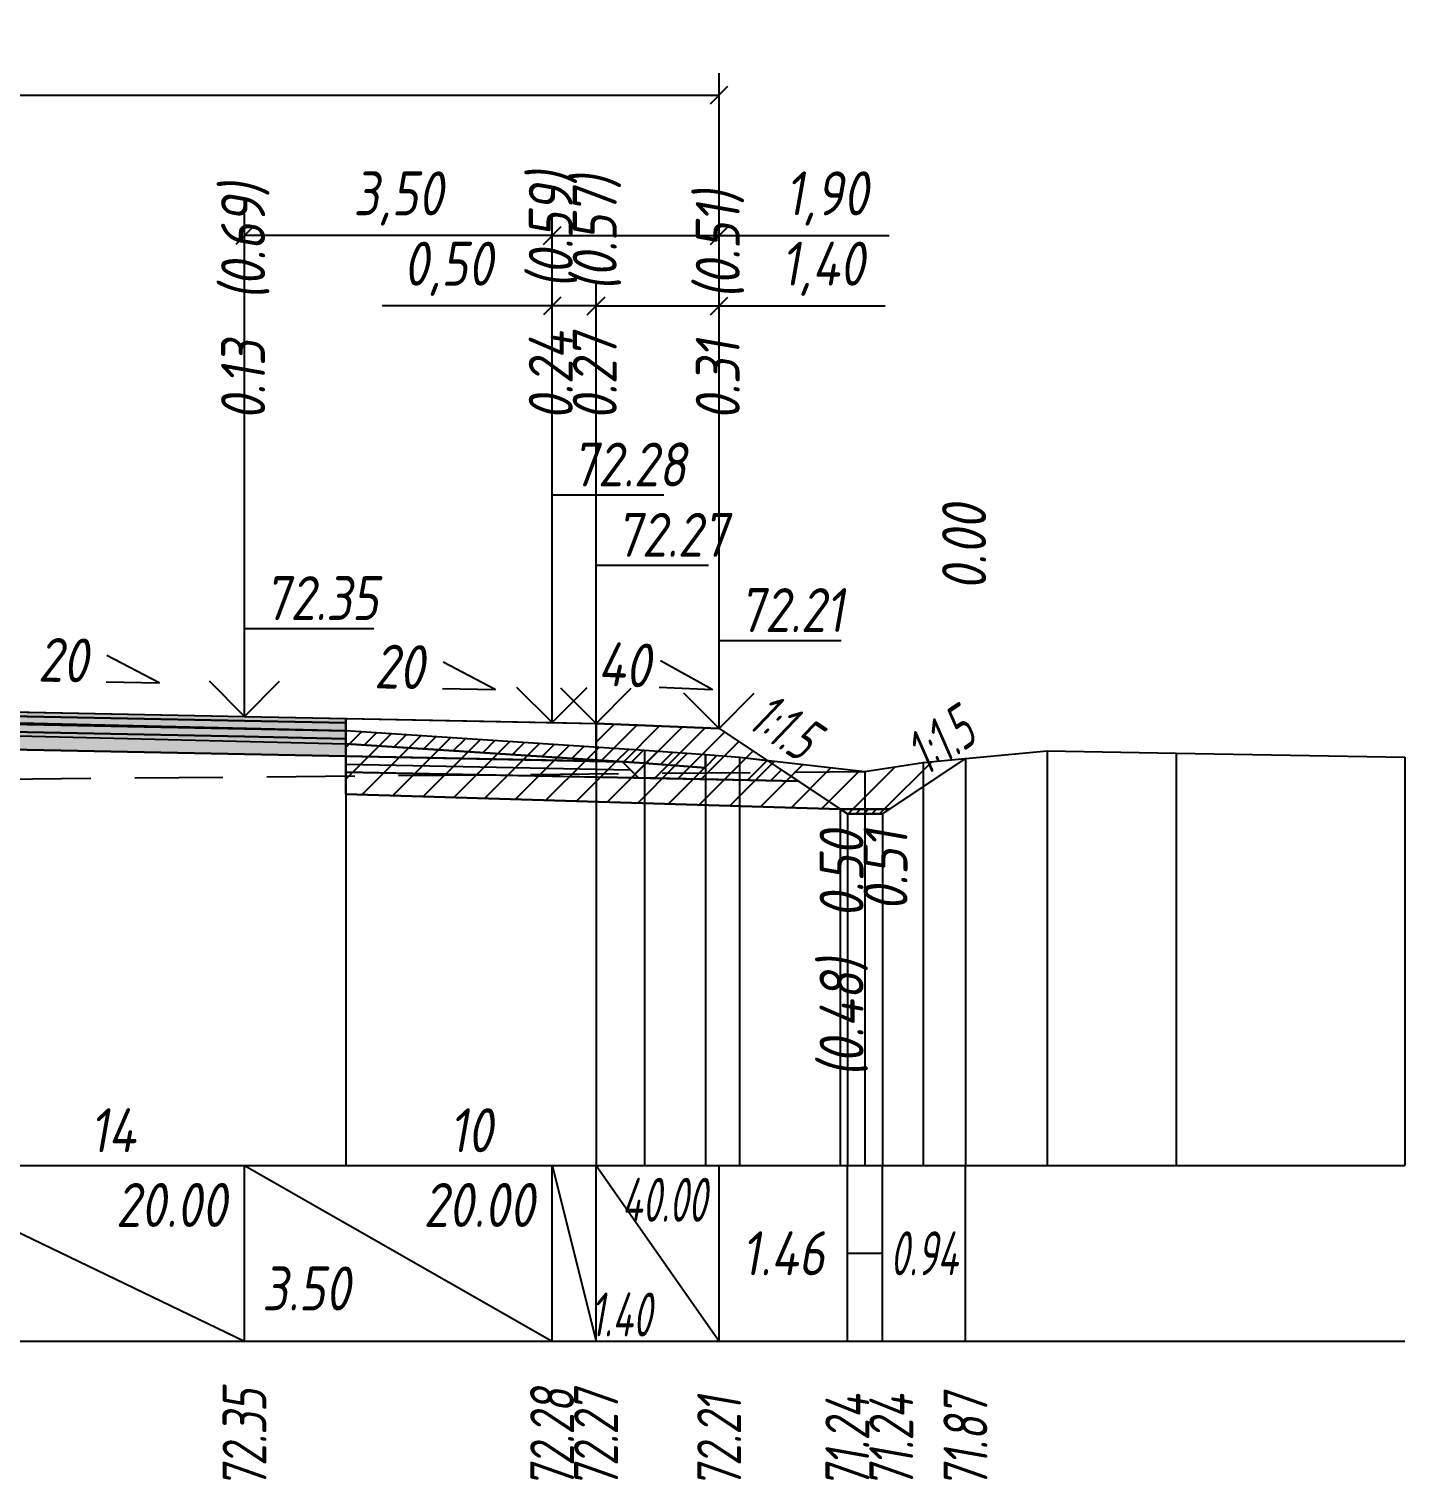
# Model space of a CAD drawing. Extents: x -717 to 1451, y -133302 to 233.
# Drawn here: x 166.4 to 244.6, y -9494.9 to -9412.4 of the extents above; entities that cross this region are included whole.
import ezdxf
from ezdxf.enums import TextEntityAlignment as Align

# ---------------------------------------------------------------- set-up
doc = ezdxf.new("R2010")
doc.units = 0
doc.linetypes.add('штриховая', pattern=[0.75, 0.5, -0.25])
for name, color, linetype in [('Интерполированный поперечник', 2, 'Continuous'), ('Код_514', 1, 'Continuous'), ('Контур_0', 7, 'Continuous'), ('Контур_2521', 7, 'Continuous'), ('Контур_2564', 7, 'Continuous'), ('Контур_2660', 7, 'Continuous'), ('Контур_2665', 7, 'Continuous'), ('Контур_400', 7, 'Continuous'), ('Контур_508', 7, 'Continuous'), ('Контур_512', 7, 'Continuous'), ('Контур_513', 7, 'Continuous'), ('Контур_818', 7, 'Continuous'), ('Красный поперечник', 1, 'Continuous'), ('Объём_2501', 7, 'Continuous'), ('Объём_2564', 7, 'Continuous'), ('Объём_2650', 7, 'Continuous'), ('Объём_2660', 7, 'Continuous'), ('Объём_2661', 7, 'Continuous'), ('Объём_2662', 7, 'Continuous'), ('Объём_2663', 7, 'Continuous'), ('Объём_2664', 7, 'Continuous'), ('Объём_2665', 7, 'Continuous'), ('Объём_2666', 7, 'Continuous'), ('Объём_2667', 7, 'Continuous'), ('Объём_2668', 7, 'Continuous'), ('Объём_2669', 7, 'Continuous'), ('Объём_2675', 7, 'Continuous'), ('Объём_2753', 7, 'Continuous'), ('Откосы', 7, 'Continuous'), ('Отметки покрытия', 7, 'Continuous'), ('Рабочие отметки', 7, 'Continuous'), ('Рабочие отметки доп.', 7, 'Continuous'), ('Слои выравнивания', 7, 'Continuous'), ('Таблица', 7, 'Continuous'), ('Уклоны проезжей части', 7, 'Continuous'), ('Черный поперечник', 3, 'Continuous')]:
    doc.layers.add(name, color=color, linetype=linetype)
for name, color, linetype, true_color in [('Контур_2540', 2, 'Continuous', 0xffff00), ('Контур_2560', 2, 'Continuous', 0xffff00), ('Контур_2561', 7, 'Continuous', 0xff8040), ('Контур_2562', 3, 'Continuous', 0x00ff00), ('Контур_2563', 7, 'Continuous', 0xff8000), ('Контур_2570', 7, 'Continuous', 0x80ff00), ('Контур_2725', 7, 'Continuous', 0x323232), ('Контур_2736', 4, 'Continuous', 0x00ffff), ('Контур_2737', 4, 'Continuous', 0x00ffff), ('Контур_2738', 4, 'Continuous', 0x00ffff), ('Контур_2739', 4, 'Continuous', 0x00ffff), ('Контур_2741', 4, 'Continuous', 0x00ffff), ('Контур_2742', 4, 'Continuous', 0x00ffff), ('Контур_2743', 4, 'Continuous', 0x00ffff), ('Контур_2744', 7, 'Continuous', 0xa4ffff), ('Контур_2745', 7, 'Continuous', 0xa4ffff), ('Контур_2747', 4, 'Continuous', 0x00ffff), ('Контур_2748', 4, 'Continuous', 0x00ffff), ('Контур_2749', 4, 'Continuous', 0x00ffff), ('Контур_2750', 4, 'Continuous', 0x00ffff), ('Контур_2751', 4, 'Continuous', 0x00ffff), ('Контур_2752', 4, 'Continuous', 0x00ffff), ('Контур_2760', 7, 'Continuous', 0x323232), ('Контур_2761', 7, 'Continuous', 0x323232), ('Контур_2762', 7, 'Continuous', 0x323232), ('Контур_2763', 7, 'Continuous', 0x323232), ('Контур_402', 7, 'Continuous', 0xff6464), ('Контур_703', 4, 'Continuous', 0x00ffff), ('Контур_705', 4, 'Continuous', 0x00ffff), ('Контур_707', 4, 'Continuous', 0x00ffff), ('Контур_720', 131, 'Continuous', 0xaaffff), ('Объём_2500', 7, 'Continuous', 0xc0c0c0), ('Объём_2520', 7, 'Continuous', 0x80ffff), ('Объём_2540', 2, 'Continuous', 0xffff00), ('Объём_2560', 2, 'Continuous', 0xffff00), ('Объём_2561', 7, 'Continuous', 0xff8040), ('Объём_2562', 3, 'Continuous', 0x00ff00), ('Объём_2563', 7, 'Continuous', 0xff8000), ('Объём_2570', 7, 'Continuous', 0x80ff00), ('Объём_2600', 7, 'Continuous', 0x808000), ('Объём_2620', 2, 'Continuous', 0xffff00), ('Объём_2746', 2, 'Continuous', 0xffff00)]:
    doc.layers.add(name, color=color, linetype=linetype, true_color=true_color)
doc.styles.get("Standard").update_dxf_attribs({"font": 'txt', "height": 2.5})
doc.styles.add('М', font='romand.shx', dxfattribs={"width": 0.8, "oblique": 10, "height": 2.5})
doc.dimstyles.new('ISO-25', dxfattribs={"dimtxt": 2.5, "dimasz": 2.5, "dimexe": 1.25, "dimexo": 0.625, "dimtad": 1, "dimtxsty": 'Standard', "dimcen": 2.5, "dimadec": 0, "dimazin": 0, "dimtfac": 1, "dimtmove": 0, "dimatfit": 3, "dimfxl": 1, "dimarcsym": 0})

# ---------------------------------------------------------------- blocks, each defined once
blk = doc.blocks.new('_Oblique')
at = {"color": 0, "linetype": 'ByBlock', "lineweight": -2}
blk.add_line((-0.5, -0.5), (0.5, 0.5), dxfattribs=at)
blk = doc.blocks.new('*D209')
at = {"color": 0, "lineweight": -2, "transparency": 16777216}
for p, q in [((198.608, -9451.296), (198.608, -9426.856)), ((205.608, -9451.576), (205.608, -9426.856)), ((198.608, -9428.106), (205.608, -9428.106)), ((205.608, -9428.106), (215.053, -9428.106))]:
    blk.add_line(p, q, dxfattribs=at)
at = {"layer": 'Defpoints', "color": 0, "transparency": 16777216}
for p in [(205.608, -9428.106), (198.608, -9451.921), (205.608, -9452.201)]:
    blk.add_point(p, dxfattribs=at)
at = {"color": 0, "lineweight": -2, "transparency": 16777216, "rotation": 180}
blk.add_blockref('_Oblique', (198.608, -9428.106), dxfattribs=at)
at = {"color": 0, "lineweight": -2, "transparency": 16777216}
blk.add_blockref('_Oblique', (205.608, -9428.106), dxfattribs=at)
at = {"color": 0, "transparency": 16777216, "insert": (211.512, -9425.993), "char_height": 2.5, "width": 8.75, "attachment_point": 5, "style": 'М'}
blk.add_mtext('1,40', dxfattribs=at)
blk = doc.blocks.new('*D211')
at = {"color": 0, "lineweight": -2, "transparency": 16777216}
for p, q in [((196.108, -9451.246), (196.108, -9426.856)), ((198.608, -9451.296), (198.608, -9426.856)), ((196.108, -9428.106), (186.444, -9428.106)), ((198.608, -9428.106), (196.108, -9428.106))]:
    blk.add_line(p, q, dxfattribs=at)
at = {"layer": 'Defpoints', "color": 0, "transparency": 16777216}
for p in [(198.608, -9428.106), (196.108, -9451.871), (198.608, -9451.921)]:
    blk.add_point(p, dxfattribs=at)
at = {"color": 0, "lineweight": -2, "transparency": 16777216, "rotation": 180}
blk.add_blockref('_Oblique', (196.108, -9428.106), dxfattribs=at)
at = {"color": 0, "lineweight": -2, "transparency": 16777216}
blk.add_blockref('_Oblique', (198.608, -9428.106), dxfattribs=at)
at = {"color": 0, "transparency": 16777216, "insert": (190.205, -9425.993), "char_height": 2.5, "width": 9.16667, "attachment_point": 5, "style": 'М'}
blk.add_mtext('0,50', dxfattribs=at)
blk = doc.blocks.new('*D213')
at = {"color": 0, "lineweight": -2, "transparency": 16777216}
for p, q in [((178.608, -9450.896), (178.608, -9422.856)), ((196.108, -9451.246), (196.108, -9422.856)), ((196.108, -9424.106), (178.608, -9424.106))]:
    blk.add_line(p, q, dxfattribs=at)
at = {"layer": 'Defpoints', "color": 0, "transparency": 16777216}
for p in [(178.608, -9424.106), (178.608, -9451.521), (196.108, -9451.871)]:
    blk.add_point(p, dxfattribs=at)
at = {"color": 0, "lineweight": -2, "transparency": 16777216, "rotation": 180}
blk.add_blockref('_Oblique', (178.608, -9424.106), dxfattribs=at)
at = {"color": 0, "lineweight": -2, "transparency": 16777216}
blk.add_blockref('_Oblique', (196.108, -9424.106), dxfattribs=at)
at = {"color": 0, "transparency": 16777216, "insert": (187.358, -9421.993), "char_height": 2.5, "width": 9.58333, "attachment_point": 5, "style": 'М'}
blk.add_mtext('3,50', dxfattribs=at)
blk = doc.blocks.new('*D214')
at = {"color": 0, "lineweight": -2, "transparency": 16777216}
for p, q in [((196.108, -9451.246), (196.108, -9422.856)), ((205.608, -9451.576), (205.608, -9422.856)), ((196.108, -9424.106), (205.608, -9424.106)), ((205.608, -9424.106), (215.276, -9424.106))]:
    blk.add_line(p, q, dxfattribs=at)
at = {"layer": 'Defpoints', "color": 0, "transparency": 16777216}
for p in [(196.108, -9424.106), (196.108, -9451.871), (205.608, -9452.201)]:
    blk.add_point(p, dxfattribs=at)
at = {"color": 0, "lineweight": -2, "transparency": 16777216, "rotation": 180}
blk.add_blockref('_Oblique', (196.108, -9424.106), dxfattribs=at)
at = {"color": 0, "lineweight": -2, "transparency": 16777216}
blk.add_blockref('_Oblique', (205.608, -9424.106), dxfattribs=at)
at = {"color": 0, "transparency": 16777216, "insert": (211.736, -9421.993), "char_height": 2.5, "width": 8.75, "attachment_point": 5, "style": 'М'}
blk.add_mtext('1,90', dxfattribs=at)
blk = doc.blocks.new('*D216')
at = {"color": 0, "lineweight": -2, "transparency": 16777216}
for p, q in [((110.108, -9451.576), (110.108, -9414.856)), ((205.608, -9451.576), (205.608, -9414.856)), ((110.108, -9416.106), (205.608, -9416.106))]:
    blk.add_line(p, q, dxfattribs=at)
at = {"layer": 'Defpoints', "color": 0, "transparency": 16777216}
for p in [(205.608, -9416.106), (110.108, -9452.201), (205.608, -9452.201)]:
    blk.add_point(p, dxfattribs=at)
at = {"color": 0, "lineweight": -2, "transparency": 16777216, "rotation": 180}
blk.add_blockref('_Oblique', (110.108, -9416.106), dxfattribs=at)
at = {"color": 0, "lineweight": -2, "transparency": 16777216}
blk.add_blockref('_Oblique', (205.608, -9416.106), dxfattribs=at)
at = {"color": 0, "transparency": 16777216, "insert": (157.858, -9413.993), "char_height": 2.5, "width": 10.41667, "attachment_point": 5, "style": 'М'}
blk.add_mtext('19,10', dxfattribs=at)

msp = doc.modelspace()

# ---------------------------------------------------------------- hatches: boundary and pattern name
at = {"layer": 'Объём_2563'}
h = msp.add_hatch(dxfattribs=at)
h.set_pattern_fill('ANSI31', color=256, scale=0.3)
h.paths.add_polyline_path([(201.026, -9454.957), (200.108, -9454.038), (198.608, -9454.008), (198.608, -9451.858), (205.608, -9452.138), (210.108, -9455.138)])
at = {"layer": 'Объём_2570'}
h = msp.add_hatch(dxfattribs=at)
h.set_pattern_fill('ANSI31', color=256, scale=0.2)
h.paths.add_polyline_path([(204.824, -9454.383), (201.356, -9454.122), (184.381, -9453.011), (184.381, -9452.261), (201.356, -9453.372), (204.824, -9453.633)])
at = {"layer": 'Объём_2600'}
h = msp.add_hatch(dxfattribs=at)
h.set_pattern_fill('ANSI31', color=6, scale=0.4)
h.paths.add_polyline_path([(201.356, -9454.122), (204.824, -9454.383), (204.824, -9453.633), (206.771, -9453.781), (213.9, -9454.591), (217.213, -9454.081), (219.62, -9453.853), (215.301, -9456.733), (212.499, -9456.733), (184.381, -9455.889), (184.381, -9453.011)])
at = {"layer": 'Объём_2620'}
h = msp.add_hatch(dxfattribs=at)
h.set_pattern_fill('ANSI31', color=2, scale=0.1)
h.paths.add_polyline_path([(212.499, -9456.733), (215.301, -9456.733), (214.9, -9457), (212.9, -9457)])
at = {"layer": 'Слои выравнивания'}
for color, points in [(2, [(157.858, -9451.043), (159.257, -9451.071), (163.376, -9451.154), (178.608, -9451.458), (184.381, -9451.574), (184.381, -9451.824), (178.608, -9451.708), (163.376, -9451.404), (159.257, -9451.321), (157.858, -9451.293)]), (3, [(157.858, -9451.293), (159.257, -9451.321), (163.376, -9451.404), (178.608, -9451.708), (184.381, -9451.824), (184.381, -9452.274), (178.608, -9452.158), (163.376, -9451.854), (159.257, -9451.771), (157.858, -9451.743)]), (4, [(157.858, -9451.743), (159.257, -9451.771), (163.376, -9451.854), (178.608, -9452.158), (184.381, -9452.274), (184.381, -9452.724), (178.608, -9452.608), (163.376, -9452.304), (159.257, -9452.221), (157.858, -9452.193)]), (5, [(157.858, -9452.193), (159.257, -9452.221), (163.376, -9452.304), (178.608, -9452.608), (184.381, -9452.724), (184.381, -9453.724), (178.608, -9453.608), (163.376, -9453.304), (159.257, -9453.221), (157.858, -9453.193)])]:
    msp.add_hatch(color=color, dxfattribs=at).paths.add_polyline_path(points)

# ---------------------------------------------------------------- linework, layer by layer
at = {"layer": 'Интерполированный поперечник', "linetype": 'штриховая', "ltscale": 10, "flags": 128}
msp.add_lwpolyline([(89.879, -9455.676), (213.9, -9454.591)], dxfattribs=at)
at = {"layer": 'Код_514'}
for p, q in [((157.858, -9477), (178.608, -9487)), ((178.608, -9487), (178.608, -9477)), ((178.608, -9477), (196.108, -9487)), ((196.108, -9487), (196.108, -9477)), ((196.108, -9477), (198.608, -9487)), ((198.608, -9487), (198.608, -9477)), ((198.608, -9477), (205.608, -9487)), ((205.608, -9487), (205.608, -9477)), ((212.9, -9487), (212.9, -9477)), ((214.9, -9487), (214.9, -9477)), ((219.62, -9487), (219.62, -9477)), ((212.9, -9482), (214.9, -9482))]:
    msp.add_line(p, q, dxfattribs=at)
at = {"layer": 'Контур_0', "flags": 128}
for points in [[(184.381, -9451.574), (198.608, -9451.858), (198.608, -9454.008), (184.381, -9453.724), (184.381, -9451.574), (184.381, -9451.574)], [(205.608, -9452.138), (209.346, -9454.631), (209.346, -9454.631), (209.346, -9454.631), (209.346, -9454.631), (209.346, -9454.631), (209.346, -9454.631), (209.346, -9454.631), (209.346, -9454.631), (209.346, -9454.631), (209.346, -9454.631), (209.346, -9454.631), (209.346, -9454.631), (209.346, -9454.631), (209.346, -9454.631), (212.9, -9457)], [(205.608, -9452.138), (209.346, -9454.631), (209.346, -9454.631), (209.346, -9454.631), (209.346, -9454.631), (209.346, -9454.631), (209.346, -9454.631), (209.346, -9454.631), (209.346, -9454.631), (209.346, -9454.631), (209.346, -9454.631), (209.346, -9454.631), (209.346, -9454.631), (209.346, -9454.631), (209.346, -9454.631), (212.9, -9457), (214.9, -9457), (219.62, -9453.853), (219.62, -9453.853), (219.62, -9453.853), (219.62, -9453.853), (219.62, -9453.853), (219.62, -9453.853), (219.62, -9453.853), (219.62, -9453.853), (219.62, -9453.853), (219.62, -9453.853), (219.62, -9453.853), (219.62, -9453.853), (219.62, -9453.853)], [(198.608, -9454.908), (184.381, -9454.624), (184.381, -9453.724), (200.108, -9454.038), (201.026, -9454.957), (198.608, -9454.908), (198.608, -9454.908)], [(198.608, -9454.008), (200.108, -9454.038), (201.026, -9454.957), (210.108, -9455.138)]]:
    msp.add_lwpolyline(points, dxfattribs=at)
at = {"layer": 'Контур_2521', "color": 250, "flags": 128}
msp.add_lwpolyline([(184.381, -9454.174), (200.567, -9454.498)], dxfattribs=at)
at = {"layer": 'Контур_2540', "flags": 128}
msp.add_lwpolyline([(196.108, -9454.858), (210.108, -9455.138), (212.499, -9456.733), (184.381, -9455.889), (184.381, -9454.624), (196.108, -9454.858), (196.108, -9454.858)], dxfattribs=at)
at = {"layer": 'Контур_2560', "flags": 128}
msp.add_lwpolyline([(198.608, -9451.858), (205.608, -9452.138), (205.608, -9452.138), (205.608, -9452.138)], dxfattribs=at)
at = {"layer": 'Контур_2561', "flags": 128}
msp.add_lwpolyline([(198.608, -9451.858), (198.608, -9451.858), (205.608, -9452.138), (205.608, -9452.138), (198.608, -9451.858)], dxfattribs=at)
at = {"layer": 'Контур_2562', "flags": 128}
msp.add_lwpolyline([(205.608, -9452.138), (205.608, -9452.138), (205.608, -9452.138), (205.608, -9452.138), (205.608, -9452.138)], dxfattribs=at)
at = {"layer": 'Контур_2563', "flags": 128}
msp.add_lwpolyline([(201.026, -9454.957), (200.108, -9454.038), (198.608, -9454.008), (198.608, -9451.858), (205.608, -9452.138), (210.108, -9455.138), (201.026, -9454.957), (201.026, -9454.957)], dxfattribs=at)
at = {"layer": 'Контур_2564', "flags": 128}
msp.add_lwpolyline([(198.608, -9451.858), (205.608, -9452.138)], dxfattribs=at)
at = {"layer": 'Контур_2570', "flags": 128}
msp.add_lwpolyline([(80, -9456.581), (80.306, -9456.576), (84.175, -9456.484), (89.879, -9456.426), (89.879, -9456.426), (104.912, -9454.488), (109.093, -9453.649), (113.955, -9453.818), (134.211, -9452.93), (155.121, -9452.515), (157.858, -9452.465), (159.257, -9452.44), (163.376, -9452.514), (184.381, -9453.011), (201.356, -9454.122), (204.824, -9454.383), (204.824, -9453.633), (206.771, -9453.781), (213.9, -9454.591), (217.213, -9454.081), (224.265, -9453.413), (231.599, -9453.553), (244.62, -9453.768)], dxfattribs=at)
at = {"layer": 'Контур_2660', "flags": 128}
msp.add_lwpolyline([(184.381, -9455.889), (212.499, -9456.733)], dxfattribs=at)
at = {"layer": 'Контур_2665', "flags": 128}
msp.add_lwpolyline([(205.608, -9452.138), (205.608, -9452.138)], dxfattribs=at)
at = {"layer": 'Контур_2725', "flags": 128}
msp.add_lwpolyline([(134.211, -9453.666), (137.108, -9453.608), (155.121, -9453.248), (157.858, -9453.193), (159.257, -9453.221), (163.376, -9453.304), (178.608, -9453.608), (184.381, -9453.724)], dxfattribs=at)
at = {"layer": 'Контур_2736', "flags": 128}
for points in [[(205.608, -9452.138), (209.346, -9454.631)], [(209.346, -9454.631), (212.9, -9457)]]:
    msp.add_lwpolyline(points, dxfattribs=at)
at = {"layer": 'Контур_2737', "flags": 128}
msp.add_lwpolyline([(209.346, -9454.631), (209.346, -9454.631)], dxfattribs=at)
at = {"layer": 'Контур_2738', "flags": 128}
msp.add_lwpolyline([(209.346, -9454.631), (209.346, -9454.631)], dxfattribs=at)
at = {"layer": 'Контур_2739', "flags": 128}
msp.add_lwpolyline([(209.346, -9454.631), (209.346, -9454.631)], dxfattribs=at)
at = {"layer": 'Контур_2741', "flags": 128}
msp.add_lwpolyline([(219.62, -9453.853), (219.62, -9453.853)], dxfattribs=at)
at = {"layer": 'Контур_2742', "flags": 128}
msp.add_lwpolyline([(219.62, -9453.853), (219.62, -9453.853)], dxfattribs=at)
at = {"layer": 'Контур_2743', "flags": 128}
msp.add_lwpolyline([(219.62, -9453.853), (219.62, -9453.853)], dxfattribs=at)
at = {"layer": 'Контур_2744', "flags": 128}
msp.add_lwpolyline([(219.62, -9453.853), (219.62, -9453.853)], dxfattribs=at)
msp.add_lwpolyline([(219.62, -9453.853), (219.62, -9453.853)], dxfattribs=at)
msp.add_lwpolyline([(219.62, -9453.853), (219.62, -9453.853)], dxfattribs=at)
msp.add_lwpolyline([(219.62, -9453.853), (219.62, -9453.853)], dxfattribs=at)
msp.add_lwpolyline([(219.62, -9453.853), (219.62, -9453.853)], dxfattribs=at)
msp.add_lwpolyline([(219.62, -9453.853), (219.62, -9453.853)], dxfattribs=at)
at = {"layer": 'Контур_2745', "flags": 128}
msp.add_lwpolyline([(209.346, -9454.631), (209.346, -9454.631)], dxfattribs=at)
msp.add_lwpolyline([(209.346, -9454.631), (209.346, -9454.631)], dxfattribs=at)
msp.add_lwpolyline([(209.346, -9454.631), (209.346, -9454.631)], dxfattribs=at)
msp.add_lwpolyline([(209.346, -9454.631), (209.346, -9454.631)], dxfattribs=at)
msp.add_lwpolyline([(209.346, -9454.631), (209.346, -9454.631)], dxfattribs=at)
msp.add_lwpolyline([(209.346, -9454.631), (209.346, -9454.631)], dxfattribs=at)
at = {"layer": 'Контур_2747', "flags": 128}
msp.add_lwpolyline([(209.346, -9454.631), (209.346, -9454.631)], dxfattribs=at)
at = {"layer": 'Контур_2748', "flags": 128}
msp.add_lwpolyline([(209.346, -9454.631), (209.346, -9454.631)], dxfattribs=at)
at = {"layer": 'Контур_2749', "flags": 128}
msp.add_lwpolyline([(209.346, -9454.631), (209.346, -9454.631)], dxfattribs=at)
at = {"layer": 'Контур_2750', "flags": 128}
msp.add_lwpolyline([(219.62, -9453.853), (219.62, -9453.853)], dxfattribs=at)
at = {"layer": 'Контур_2751', "flags": 128}
msp.add_lwpolyline([(219.62, -9453.853), (219.62, -9453.853)], dxfattribs=at)
at = {"layer": 'Контур_2752', "flags": 128}
msp.add_lwpolyline([(219.62, -9453.853), (219.62, -9453.853)], dxfattribs=at)
at = {"layer": 'Контур_2760', "flags": 128}
msp.add_lwpolyline([(134.211, -9451.516), (137.108, -9451.458), (155.121, -9451.098), (157.858, -9451.043), (159.257, -9451.071), (163.376, -9451.154), (178.608, -9451.458), (184.381, -9451.574)], dxfattribs=at)
at = {"layer": 'Контур_2761', "flags": 128}
msp.add_lwpolyline([(134.211, -9451.766), (137.108, -9451.708), (155.121, -9451.348), (157.858, -9451.293), (159.257, -9451.321), (163.376, -9451.404), (178.608, -9451.708), (184.381, -9451.824)], dxfattribs=at)
at = {"layer": 'Контур_2762', "flags": 128}
msp.add_lwpolyline([(134.211, -9452.216), (137.108, -9452.158), (155.121, -9451.798), (157.858, -9451.743), (159.257, -9451.771), (163.376, -9451.854), (178.608, -9452.158), (184.381, -9452.274)], dxfattribs=at)
at = {"layer": 'Контур_2763', "flags": 128}
msp.add_lwpolyline([(134.211, -9452.666), (137.108, -9452.608), (155.121, -9452.248), (157.858, -9452.193), (159.257, -9452.221), (163.376, -9452.304), (178.608, -9452.608), (184.381, -9452.724)], dxfattribs=at)
at = {"layer": 'Контур_400', "flags": 128}
msp.add_lwpolyline([(157.858, -9451.043), (178.608, -9451.458), (196.108, -9451.808), (196.108, -9451.808), (196.108, -9451.808), (196.108, -9451.808), (196.108, -9451.808), (196.108, -9451.808), (198.608, -9451.858)], dxfattribs=at)
at = {"layer": 'Контур_402', "flags": 128}
msp.add_lwpolyline([(105, -9456.679), (134.211, -9455.803), (134.211, -9453.666), (157.858, -9453.193), (184.381, -9453.724), (184.381, -9455.889), (212.499, -9456.733)], dxfattribs=at)
at = {"layer": 'Контур_508', "flags": 128}
msp.add_lwpolyline([(105, -9456.679), (134.211, -9455.803), (134.211, -9453.666), (157.858, -9453.193), (184.381, -9453.724), (184.381, -9455.889), (212.499, -9456.733), (212.9, -9457), (214.9, -9457), (219.62, -9453.853)], dxfattribs=at)
at = {"layer": 'Контур_512', "flags": 128}
msp.add_lwpolyline([(184.381, -9455.889), (212.499, -9456.733), (212.9, -9457), (214.9, -9457), (219.62, -9453.853)], dxfattribs=at)
at = {"layer": 'Контур_513', "flags": 128}
msp.add_lwpolyline([(105, -9456.679), (134.211, -9455.803), (134.211, -9453.666), (157.858, -9453.193), (184.381, -9453.724), (184.381, -9455.889), (212.499, -9456.733), (212.9, -9457), (214.9, -9457), (219.62, -9453.853)], dxfattribs=at)
at = {"layer": 'Контур_703', "flags": 128}
msp.add_lwpolyline([(205.608, -9452.138), (209.346, -9454.631)], dxfattribs=at)
at = {"layer": 'Контур_705', "flags": 128}
msp.add_lwpolyline([(209.346, -9454.631), (209.346, -9454.631)], dxfattribs=at)
at = {"layer": 'Контур_707', "flags": 128}
msp.add_lwpolyline([(214.9, -9457), (219.62, -9453.853)], dxfattribs=at)
at = {"layer": 'Контур_720', "flags": 128}
msp.add_lwpolyline([(212.9, -9457), (214.9, -9457)], dxfattribs=at)
at = {"layer": 'Контур_818', "flags": 128}
msp.add_lwpolyline([(105, -9454.47), (109.093, -9453.649), (113.955, -9453.818), (134.211, -9452.93), (155.121, -9452.515), (157.858, -9452.465), (159.257, -9452.44), (163.376, -9452.514), (184.381, -9453.011), (201.356, -9454.122), (204.824, -9454.383), (204.824, -9453.633), (206.771, -9453.781), (213.9, -9454.591), (217.213, -9454.081), (219.62, -9453.853)], dxfattribs=at)
at = {"layer": 'Красный поперечник'}
for p, q in [((157.858, -9451.043), (178.608, -9451.458)), ((178.608, -9451.458), (196.108, -9451.808)), ((196.108, -9451.808), (198.608, -9451.858)), ((198.608, -9451.858), (205.608, -9452.138)), ((205.608, -9452.138), (212.9, -9457)), ((214.9, -9457), (219.62, -9453.853)), ((219.62, -9453.853), (219.62, -9477)), ((184.381, -9455.889), (184.381, -9477)), ((212.499, -9456.733), (212.499, -9477)), ((212.9, -9457), (212.9, -9477)), ((212.9, -9457), (214.9, -9457)), ((214.9, -9457), (214.9, -9477))]:
    msp.add_line(p, q, dxfattribs=at)
at = {"layer": 'Объём_2500', "flags": 128}
msp.add_lwpolyline([(184.381, -9451.574), (198.608, -9451.858), (198.608, -9454.008), (184.381, -9453.724), (184.381, -9451.574), (184.381, -9451.574)], dxfattribs=at)
at = {"layer": 'Объём_2501', "flags": 128}
msp.add_lwpolyline([(157.858, -9451.043), (178.608, -9451.458), (196.108, -9451.808), (196.108, -9451.808), (196.108, -9451.808), (196.108, -9451.808), (196.108, -9451.808), (196.108, -9451.808), (198.608, -9451.858)], dxfattribs=at)
at = {"layer": 'Объём_2520', "color": 250, "flags": 128}
msp.add_lwpolyline([(198.608, -9454.908), (184.381, -9454.624), (184.381, -9453.724), (200.108, -9454.038), (201.026, -9454.957), (198.608, -9454.908), (198.608, -9454.908)], dxfattribs=at)
at = {"layer": 'Объём_2540', "flags": 128}
msp.add_lwpolyline([(196.108, -9454.858), (210.108, -9455.138), (212.499, -9456.733), (184.381, -9455.889), (184.381, -9454.624), (196.108, -9454.858), (196.108, -9454.858)], dxfattribs=at)
at = {"layer": 'Объём_2560', "flags": 128}
msp.add_lwpolyline([(198.608, -9451.858), (205.608, -9452.138), (205.608, -9452.138), (205.608, -9452.138)], dxfattribs=at)
at = {"layer": 'Объём_2561', "flags": 128}
msp.add_lwpolyline([(198.608, -9451.858), (198.608, -9451.858), (205.608, -9452.138), (205.608, -9452.138), (198.608, -9451.858)], dxfattribs=at)
at = {"layer": 'Объём_2562', "flags": 128}
msp.add_lwpolyline([(205.608, -9452.138), (205.608, -9452.138), (205.608, -9452.138), (205.608, -9452.138), (205.608, -9452.138)], dxfattribs=at)
at = {"layer": 'Объём_2563', "color": 250, "flags": 128}
msp.add_lwpolyline([(201.026, -9454.957), (200.108, -9454.038), (198.608, -9454.008), (198.608, -9451.858), (205.608, -9452.138), (210.108, -9455.138), (201.026, -9454.957), (201.026, -9454.957)], dxfattribs=at)
at = {"layer": 'Объём_2564', "flags": 128}
msp.add_lwpolyline([(198.608, -9451.858), (205.608, -9452.138)], dxfattribs=at)
at = {"layer": 'Объём_2570', "flags": 128}
msp.add_lwpolyline([(204.824, -9454.383), (201.356, -9454.122), (184.381, -9453.011), (184.381, -9453.011), (184.381, -9453.011), (184.381, -9453.011), (184.381, -9452.261), (184.381, -9452.261), (184.381, -9452.261), (184.381, -9452.261), (201.356, -9453.372), (204.824, -9453.633), (204.824, -9454.383), (204.824, -9454.383)], dxfattribs=at)
at = {"layer": 'Объём_2620', "flags": 128}
msp.add_lwpolyline([(212.499, -9456.733), (215.301, -9456.733), (214.9, -9457), (212.9, -9457), (212.499, -9456.733), (212.499, -9456.733)], dxfattribs=at)
at = {"layer": 'Объём_2650', "color": 6, "flags": 128}
msp.add_lwpolyline([(201.356, -9454.122), (204.824, -9454.383), (204.824, -9453.633), (206.771, -9453.781), (213.9, -9454.591), (217.213, -9454.081), (219.62, -9453.853), (215.301, -9456.733), (212.499, -9456.733), (184.381, -9455.889), (184.381, -9453.011), (201.356, -9454.122), (201.356, -9454.122)], dxfattribs=at)
at = {"layer": 'Объём_2660', "flags": 128}
msp.add_lwpolyline([(184.381, -9455.889), (212.499, -9456.733)], dxfattribs=at)
at = {"layer": 'Объём_2661', "flags": 128}
msp.add_lwpolyline([(205.608, -9452.138), (209.346, -9454.631), (212.499, -9456.733)], dxfattribs=at)
at = {"layer": 'Объём_2662', "flags": 128}
msp.add_lwpolyline([(215.301, -9456.733), (219.62, -9453.853)], dxfattribs=at)
at = {"layer": 'Объём_2663', "flags": 128}
for points in [[(212.499, -9456.733), (212.9, -9457)], [(214.9, -9457), (215.301, -9456.733)]]:
    msp.add_lwpolyline(points, dxfattribs=at)
at = {"layer": 'Объём_2664', "flags": 128}
msp.add_lwpolyline([(212.9, -9457), (214.9, -9457)], dxfattribs=at)
at = {"layer": 'Объём_2665', "flags": 128}
msp.add_lwpolyline([(205.608, -9452.138), (205.608, -9452.138)], dxfattribs=at)
at = {"layer": 'Объём_2666', "flags": 128}
for points in [[(205.608, -9452.138), (209.346, -9454.631)], [(209.346, -9454.631), (212.499, -9456.733)]]:
    msp.add_lwpolyline(points, dxfattribs=at)
at = {"layer": 'Объём_2667', "flags": 128}
for points in [[(219.62, -9453.853), (219.62, -9453.853)], [(209.346, -9454.631), (209.346, -9454.631)]]:
    msp.add_lwpolyline(points, dxfattribs=at)
at = {"layer": 'Объём_2668', "flags": 128}
for points in [[(219.62, -9453.853), (219.62, -9453.853)], [(209.346, -9454.631), (209.346, -9454.631)]]:
    msp.add_lwpolyline(points, dxfattribs=at)
at = {"layer": 'Объём_2669', "flags": 128}
for points in [[(219.62, -9453.853), (219.62, -9453.853)], [(209.346, -9454.631), (209.346, -9454.631)]]:
    msp.add_lwpolyline(points, dxfattribs=at)
at = {"layer": 'Объём_2675', "flags": 128}
for points in [[(219.62, -9453.853), (219.62, -9453.853)], [(219.62, -9453.853), (219.62, -9453.853)], [(219.62, -9453.853), (219.62, -9453.853)], [(219.62, -9453.853), (219.62, -9453.853)], [(219.62, -9453.853), (219.62, -9453.853)], [(219.62, -9453.853), (219.62, -9453.853)], [(209.346, -9454.631), (209.346, -9454.631)], [(209.346, -9454.631), (209.346, -9454.631)], [(209.346, -9454.631), (209.346, -9454.631)], [(209.346, -9454.631), (209.346, -9454.631)], [(209.346, -9454.631), (209.346, -9454.631)], [(209.346, -9454.631), (209.346, -9454.631)]]:
    msp.add_lwpolyline(points, dxfattribs=at)
at = {"layer": 'Объём_2746', "flags": 128}
msp.add_lwpolyline([(201.356, -9454.122), (204.824, -9454.383), (204.824, -9453.633), (206.771, -9453.781), (208.339, -9453.959), (212.499, -9456.733), (184.381, -9455.889), (184.381, -9453.011), (201.356, -9454.122), (201.356, -9454.122)], dxfattribs=at)
at = {"layer": 'Объём_2753', "flags": 128}
msp.add_lwpolyline([(184.381, -9451.574), (184.381, -9451.574)], dxfattribs=at)
at = {"layer": 'Откосы', "color": 1, "flags": 128}
for points in [[(170.746, -9449.484), (173.745, -9449.544), (170.776, -9447.984)], [(189.871, -9449.867), (192.87, -9449.927), (189.901, -9448.367)], [(202.204, -9449.798), (205.202, -9449.918), (202.264, -9448.3)]]:
    msp.add_lwpolyline(points, dxfattribs=at)
at = {"layer": 'Отметки покрытия', "color": 1}
for p, q in [((196.108, -9451.808), (196.108, -9438.858)), ((196.108, -9438.858), (202.458, -9438.858)), ((198.608, -9451.858), (198.608, -9442.858)), ((198.608, -9442.858), (205.008, -9442.858)), ((178.608, -9451.458), (178.608, -9446.458)), ((178.608, -9446.458), (185.958, -9446.458)), ((205.608, -9452.138), (205.608, -9447.138)), ((205.608, -9447.138), (212.558, -9447.138)), ((178.608, -9451.458), (176.608, -9449.458)), ((178.608, -9451.458), (180.608, -9449.458)), ((196.108, -9451.808), (194.108, -9449.808)), ((196.108, -9451.808), (198.108, -9449.808)), ((198.608, -9451.858), (196.608, -9449.858)), ((198.608, -9451.858), (200.608, -9449.858)), ((205.608, -9452.138), (203.608, -9450.138)), ((205.608, -9452.138), (207.608, -9450.138))]:
    msp.add_line(p, q, dxfattribs=at)
at = {"layer": 'Слои выравнивания'}
for p, q in [((184.381, -9451.574), (184.381, -9477)), ((198.608, -9451.858), (198.608, -9477))]:
    msp.add_line(p, q, dxfattribs=at)
at = {"layer": 'Слои выравнивания', "color": 2, "flags": 128}
msp.add_lwpolyline([(157.858, -9451.043), (159.257, -9451.071), (163.376, -9451.154), (178.608, -9451.458), (184.381, -9451.574), (184.381, -9451.824), (178.608, -9451.708), (163.376, -9451.404), (159.257, -9451.321), (157.858, -9451.293)], close=True, dxfattribs=at)
at = {"layer": 'Слои выравнивания', "color": 3, "flags": 128}
msp.add_lwpolyline([(157.858, -9451.293), (159.257, -9451.321), (163.376, -9451.404), (178.608, -9451.708), (184.381, -9451.824), (184.381, -9452.274), (178.608, -9452.158), (163.376, -9451.854), (159.257, -9451.771), (157.858, -9451.743)], close=True, dxfattribs=at)
at = {"layer": 'Слои выравнивания', "color": 4, "flags": 128}
msp.add_lwpolyline([(157.858, -9451.743), (159.257, -9451.771), (163.376, -9451.854), (178.608, -9452.158), (184.381, -9452.274), (184.381, -9452.724), (178.608, -9452.608), (163.376, -9452.304), (159.257, -9452.221), (157.858, -9452.193)], close=True, dxfattribs=at)
at = {"layer": 'Слои выравнивания', "color": 5, "flags": 128}
msp.add_lwpolyline([(157.858, -9452.193), (159.257, -9452.221), (163.376, -9452.304), (178.608, -9452.608), (184.381, -9452.724), (184.381, -9453.724), (178.608, -9453.608), (163.376, -9453.304), (159.257, -9453.221), (157.858, -9453.193)], close=True, dxfattribs=at)
at = {"layer": 'Таблица'}
for p, q in [((80, -9477), (244.62, -9477)), ((80, -9487), (244.62, -9487))]:
    msp.add_line(p, q, dxfattribs=at)
at = {"layer": 'Черный поперечник', "color": 7}
for p, q in [((184.381, -9452.261), (184.381, -9477)), ((201.356, -9453.372), (201.356, -9477)), ((204.824, -9453.633), (204.824, -9477)), ((224.265, -9453.413), (224.265, -9477)), ((231.599, -9453.553), (231.599, -9477)), ((206.771, -9453.781), (206.771, -9477)), ((217.213, -9454.081), (217.213, -9477)), ((244.62, -9453.768), (244.62, -9477)), ((213.9, -9454.591), (213.9, -9477))]:
    msp.add_line(p, q, dxfattribs=at)
at = {"layer": 'Черный поперечник', "flags": 128}
msp.add_lwpolyline([(80, -9455.831), (80.306, -9455.826), (84.175, -9455.734), (89.879, -9455.676), (104.912, -9453.738), (109.093, -9452.899), (113.955, -9453.068), (134.211, -9452.18), (155.121, -9451.765), (157.858, -9451.715), (159.257, -9451.69), (163.376, -9451.764), (184.381, -9452.261), (201.356, -9453.372), (204.824, -9453.633), (206.771, -9453.781), (213.9, -9454.591), (217.213, -9454.081), (224.265, -9453.413), (231.599, -9453.553), (244.62, -9453.768)], dxfattribs=at)

# ---------------------------------------------------------------- texts
at = {"layer": 'Код_514', "style": 'М', "oblique": 10}
for s, width, p in [('40.00', 0.6, (204.904, -9477.704)), ('20.00', 0.8, (177.608, -9478)), ('20.00', 0.8, (195.108, -9478))]:
    msp.add_text(s, height=2.5, dxfattribs=dict(at, width=width)).set_placement(p, align=Align.TOP_RIGHT)
for s, width, p in [('1.46', 0.8, (209.254, -9482)), ('0.94', 0.6, (217.26, -9482))]:
    msp.add_text(s, height=2.5, dxfattribs=dict(at, width=width)).set_placement(p, align=Align.MIDDLE_CENTER)
for s, width, p in [('3.50', 0.8, (179.608, -9486)), ('1.40', 0.6, (198.274, -9487.48))]:
    msp.add_text(s, height=2.5, dxfattribs=dict(at, width=width)).set_placement(p, align=Align.BOTTOM_LEFT)
at = {"layer": 'Код_514', "style": 'М', "oblique": 10, "width": 0.7}
for s, p in [('72.35', (178.608, -9495.382)), ('72.28', (196.108, -9495.382)), ('72.27', (198.608, -9495.382)), ('72.21', (205.608, -9495.382)), ('71.24', (212.9, -9495.382)), ('71.24', (215.4, -9495.382)), ('71.87', (219.62, -9495.382))]:
    msp.add_text(s, height=2.5, rotation=90, dxfattribs=at).set_placement(p, align=Align.MIDDLE_LEFT)
at = {"layer": 'Отметки покрытия', "color": 1, "style": 'М', "oblique": 10, "width": 0.8}
for s, p in [('72.28', (197.249, -9439.127)), ('72.27', (199.749, -9443.127)), ('72.35', (179.749, -9446.727)), ('72.21', (206.749, -9447.407))]:
    msp.add_text(s, height=2.5, dxfattribs=at).set_placement(p, align=Align.BOTTOM_LEFT)
at = {"layer": 'Рабочие отметки', "color": 1, "style": 'М', "oblique": 10, "width": 0.8}
for s, p in [('0.24', (196.029, -9434.608)), ('0.27', (198.529, -9434.608)), ('0.13', (178.529, -9434.608)), ('0.31', (205.529, -9434.608)), ('0.00', (219.542, -9444.284))]:
    msp.add_text(s, height=2.5, rotation=90, dxfattribs=at).set_placement(p, align=Align.MIDDLE_LEFT)
for s, p in [('0.50', (212.572, -9457.931)), ('0.51', (215.072, -9457.931))]:
    msp.add_text(s, height=2.5, rotation=90, dxfattribs=at).set_placement(p, align=Align.MIDDLE_RIGHT)
at = {"layer": 'Рабочие отметки доп.', "color": 1, "style": 'М', "oblique": 10, "width": 0.8}
for s, p in [('(0.59)', (196.029, -9427.108)), ('(0.57)', (198.529, -9427.258)), ('(0.69)', (178.529, -9427.758)), ('(0.51)', (205.529, -9427.708))]:
    msp.add_text(s, height=2.5, rotation=90, dxfattribs=at).set_placement(p, align=Align.MIDDLE_LEFT)
msp.add_text('(0.48)', height=2.5, rotation=90, dxfattribs=at).set_placement((212.572, -9465.231), align=Align.MIDDLE_RIGHT)
at = {"layer": 'Слои выравнивания', "style": 'М', "oblique": 10, "width": 0.8}
for s, p in [('14', (171.119, -9477)), ('10', (191.494, -9477))]:
    msp.add_text(s, height=2.5, dxfattribs=at).set_placement(p, align=Align.BOTTOM_CENTER)
at = {"layer": 'Уклоны проезжей части', "color": 1, "style": 'М', "oblique": 10}
for s, rotation, width, p in [('20', 358.85423, 0.8, (168.253, -9450.251)), ('20', 358.85423, 0.8, (187.378, -9450.634)), ('40', 357.70938, 0.8, (200.141, -9450.514)), ('1:1.5', 326.30994, 0.6, (208.243, -9453.693)), ('1:1.5', 33.69007, 0.6, (219.307, -9454.484))]:
    msp.add_text(s, height=2.5, rotation=rotation, dxfattribs=dict(at, width=width)).set_placement(p, align=Align.BOTTOM_CENTER)

# ---------------------------------------------------------------- dimensions: what is measured, and where the dimension line sits
at = {"color": 5}
dim = msp.add_linear_dim(base=(205.608, -9416.106), p1=(110.108, -9452.201), p2=(205.608, -9452.201), angle=180, dimstyle='ISO-25', override={"dimasz": 1, "dimlfac": 0.2, "dimzin": 0, "dimtxsty": 'М', "dimblk1": 'Oblique', "dimblk2": 'Oblique', "dimsah": 1}, dxfattribs=at)
dim.commit()
dim.dimension.update_dxf_attribs({"geometry": '*D216', "text_midpoint": (157.858, -9413.993)})
dim = msp.add_linear_dim(base=(178.608, -9424.106), p1=(196.108, -9451.871), p2=(178.608, -9451.521), dimstyle='ISO-25', override={"dimasz": 1, "dimlfac": 0.2, "dimzin": 0, "dimtxsty": 'М', "dimblk1": 'Oblique', "dimblk2": 'Oblique', "dimsah": 1}, dxfattribs=at)
dim.commit()
dim.dimension.update_dxf_attribs({"geometry": '*D213', "text_midpoint": (187.358, -9421.993)})
dim = msp.add_linear_dim(base=(196.108, -9424.106), p1=(205.608, -9452.201), p2=(196.108, -9451.871), dimstyle='ISO-25', override={"dimasz": 1, "dimlfac": 0.2, "dimzin": 0, "dimtxsty": 'М', "dimblk1": 'Oblique', "dimblk2": 'Oblique', "dimsah": 1}, dxfattribs=at)
dim.commit()
dim.dimension.update_dxf_attribs({"geometry": '*D214', "text_midpoint": (211.736, -9424.106), "dimtype": 160})
for base, p1, p2, picture, middle in [((198.608, -9428.106), (196.108, -9451.871), (198.608, -9451.921), '*D211', (190.205, -9428.106)), ((205.608, -9428.106), (198.608, -9451.921), (205.608, -9452.201), '*D209', (211.512, -9428.106))]:
    dim = msp.add_linear_dim(base=base, p1=p1, p2=p2, angle=180, dimstyle='ISO-25', override={"dimasz": 1, "dimlfac": 0.2, "dimzin": 0, "dimtxsty": 'М', "dimblk1": 'Oblique', "dimblk2": 'Oblique', "dimsah": 1}, dxfattribs=at)
    dim.commit()
    dim.dimension.update_dxf_attribs({"geometry": picture, "text_midpoint": middle, "dimtype": 160})

doc.saveas('drawing.dxf')
